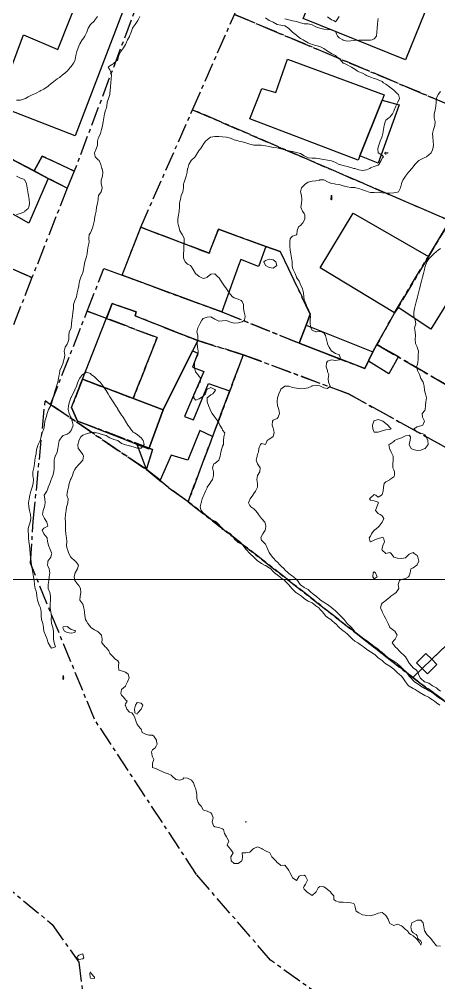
# Model space of a CAD drawing. Header units: centimetres. Extents: x 0 to 642158, y -847 to 649707.
# Drawn here: x 615789.6 to 615843.5, y 620035.6 to 620159.4 of the extents above; entities that cross this region are included whole.
import ezdxf

# ---------------------------------------------------------------- set-up
doc = ezdxf.new("R2010")
doc.units = ezdxf.units.CM
doc.header["$MEASUREMENT"] = 0
doc.linetypes.add('CENTERX2', pattern=[4, 2.5, -0.5, 0.5, -0.5])
doc.layers.add('MEV_grille', color=254, linetype='Continuous', lineweight=9)
doc.layers.add('WAL_topographie 0.5', color=253, linetype='Continuous', lineweight=20)
doc.layers.add('SPW_batiments', color=7, linetype='Continuous')
doc.layers.add('SPW_parcellaire cadastral', color=7, linetype='CENTERX2', lineweight=25, true_color=0xff0542)

# ---------------------------------------------------------------- blocks, each defined once
blk = doc.blocks.new('*U114')
at = {"layer": 'MEV_grille', "transparency": 33554687}
blk.add_lwpolyline([(-1338.46, 0), (1338.46, 0)], dxfattribs=at)
blk = doc.blocks.new('*U115')
at = {"layer": 'MEV_grille', "color": 0, "linetype": 'ByBlock', "lineweight": -2, "transparency": 16777216}
blk.add_blockref('*U114', (0, -2300), dxfattribs=at)

msp = doc.modelspace()

# ---------------------------------------------------------------- linework, layer by layer
at = {"layer": 'SPW_batiments'}
for points in [[(615795.63, 620171.7), (615805.55, 620167.33), (615796.79, 620144.43), (615786.72, 620148.33), (615790.15, 620157.41), (615794.54, 620155.53), (615797.62, 620163.33), (615793.22, 620165.44), (615795.37, 620171.6), (615795.44, 620171.77), (615795.63, 620171.7)], [(615842.97, 620163.31), (615839.27, 620154.2), (615826.12, 620159.51), (615827.37, 620162.59), (615828.61, 620165.66), (615829.82, 620168.65), (615842.97, 620163.31)], [(615836.52, 620149.7), (615836.25, 620149.02), (615833.4, 620141.88), (615833.17, 620141.3), (615819.25, 620146.61), (615820.8, 620150.51), (615822.6, 620150.01), (615824.07, 620154.28), (615836.52, 620149.7)], [(615793.3, 620138.96), (615790.82, 620133.21), (615782.84, 620137.71), (615780.36, 620133.71), (615768.62, 620140.14), (615768.77, 620140.42), (615768.91, 620140.69), (615773.62, 620149.36), (615793.3, 620138.96)], [(615838.45, 620148.41), (615835.74, 620140.93), (615833.4, 620141.88), (615836.25, 620149.02), (615838.45, 620148.41)], [(615850.89, 620133.73), (615847.02, 620126.63), (615847.71, 620126.25), (615848.12, 620126.02), (615846.84, 620123.68), (615845.64, 620124.62), (615842.52, 620119.57), (615838.32, 620122.36), (615837.86, 620121.68), (615828.29, 620127.45), (615832.52, 620134.5), (615842.21, 620128.91), (615846.65, 620136.27), (615850.89, 620133.73)], [(615805.22, 620132.68), (615814, 620129.33), (615815.2, 620132.42), (615821.31, 620130.2), (615820.39, 620127.7), (615820.37, 620127.65), (615818.11, 620128.54), (615817.8, 620127.77), (615815.64, 620121.79), (615812.31, 620123.01), (615802.82, 620126.51), (615805.22, 620132.68)], [(615804.62, 620121.81), (615804.52, 620121.28), (615812.54, 620118.11), (615811.87, 620116.78), (615808.08, 620109.21), (615797.71, 620113.15), (615801.56, 620122.88), (615804.62, 620121.81)], [(615826.47, 620120.1), (615835.06, 620116.68), (615835.59, 620117.6), (615838.37, 620116.05), (615837.11, 620113.85), (615834.51, 620115.45), (615834.02, 620114.51), (615825.57, 620117.78), (615826.47, 620120.1)], [(615812.54, 620116.51), (615811.89, 620114.71), (615813.32, 620114.13), (615810.83, 620108.36), (615812.01, 620107.91), (615813.91, 620112.59), (615816.62, 620111.65), (615814.43, 620105.79), (615812.81, 620106.56), (615811.29, 620102.73), (615809.11, 620103.38), (615807.73, 620100.16), (615805.94, 620101.53), (615804.76, 620104.76), (615806.24, 620104.18), (615808.08, 620109.21), (615811.87, 620116.78), (615812.54, 620116.51)], [(615808.08, 620109.21), (615806.24, 620104.18), (615804.76, 620104.76), (615797.09, 620107.76), (615796.31, 620109.49), (615797.71, 620113.15), (615808.08, 620109.21)]]:
    msp.add_lwpolyline(points, dxfattribs=at)
at = {"layer": 'SPW_parcellaire cadastral'}
for points in [[(615769.03, 620184.52), (615796.45, 620171.33), (615805.55, 620167.33), (615806.82, 620166.8), (615796.67, 620139.9), (615792.53, 620141.83), (615791.51, 620139.93), (615773.62, 620149.36), (615759.34, 620158.89)], [(615852.21, 620145.33), (615817.27, 620160.04), (615825.27, 620178.22), (615845.09, 620163.68), (615857.71, 620154.42), (615852.21, 620145.33)], [(615844.99, 620133.51), (615811.88, 620147.79), (615817.27, 620160.04), (615852.21, 620145.33), (615844.99, 620133.51)], [(615844.99, 620133.51), (615852.21, 620145.33), (615857.71, 620154.42), (615872.57, 620143.52), (615895.06, 620127.02), (615866.35, 620099.7), (615835.59, 620117.6), (615837.86, 620121.68), (615842.21, 620128.92), (615844.99, 620133.51)], [(615795.77, 620137.72), (615791.23, 620126.2), (615788.22, 620127.54), (615782.79, 620129.96), (615780.36, 620133.71), (615768.65, 620140.19), (615773.62, 620149.36), (615791.51, 620139.93), (615793.31, 620138.96), (615795.77, 620137.72)], [(615844.99, 620133.51), (615842.21, 620128.92), (615837.86, 620121.68), (615835.59, 620117.6), (615835.06, 620116.68), (615834.02, 620114.51), (615825.57, 620117.78), (615826.47, 620120.1), (615827.02, 620121.49), (615823.16, 620129.58), (615821.31, 620130.2), (615815.2, 620132.42), (615814, 620129.34), (615805.22, 620132.68), (615811.88, 620147.79), (615844.99, 620133.51)], [(615795.77, 620137.72), (615793.31, 620138.96), (615791.51, 620139.93), (615792.53, 620141.83), (615796.67, 620139.9), (615795.77, 620137.72)], [(615768.65, 620140.19), (615780.36, 620133.71), (615782.79, 620129.96), (615788.22, 620127.54), (615791.23, 620126.2), (615783.52, 620106.63), (615780.56, 620108.08), (615772.16, 620112.18), (615758.85, 620121.48), (615768.65, 620140.19)], [(615825.57, 620117.78), (615815.64, 620121.8), (615802.82, 620126.51), (615805.22, 620132.68), (615814, 620129.34), (615815.2, 620132.42), (615821.31, 620130.2), (615823.16, 620129.58), (615827.02, 620121.49), (615826.47, 620120.1), (615825.57, 620117.78)], [(615825.57, 620117.78), (615834.02, 620114.51), (615835.06, 620116.68), (615835.59, 620117.6), (615866.35, 620099.7), (615861.42, 620095.01), (615831.93, 620111.26), (615818.41, 620116.29), (615812.54, 620118.11), (615804.52, 620121.28), (615804.62, 620121.81), (615801.56, 620122.88), (615800.8, 620120.97), (615798.33, 620121.9), (615800.48, 620127.37), (615802.82, 620126.51), (615815.64, 620121.8), (615825.57, 620117.78)], [(615800.8, 620120.97), (615801.56, 620122.88), (615804.62, 620121.81), (615804.52, 620121.28), (615812.54, 620118.11), (615818.41, 620116.29), (615811.31, 620097.4), (615808.84, 620099.18), (615805.94, 620101.53), (615806.75, 620104.12), (615797.09, 620107.76), (615796.31, 620109.49), (615797.71, 620113.15), (615804.25, 620110.67), (615807.32, 620118.49), (615800.8, 620120.97)], [(615793.63, 620109.91), (615798.33, 620121.9), (615800.8, 620120.97), (615807.32, 620118.49), (615804.25, 620110.67), (615797.71, 620113.15), (615796.31, 620109.49), (615797.09, 620107.76), (615806.75, 620104.12), (615805.94, 620101.53), (615793.63, 620109.91)], [(615847.5, 620081.76), (615842.64, 620077.14), (615841.9, 620077.9), (615840.68, 620076.7), (615841.41, 620075.96), (615840.19, 620074.8), (615811.31, 620097.4), (615818.41, 620116.29), (615831.93, 620111.26), (615861.42, 620095.01), (615847.5, 620081.76)], [(615793.63, 620109.91), (615805.94, 620101.53), (615808.84, 620099.18), (615811.31, 620097.4), (615840.19, 620074.8), (615876.35, 620048.05), (615867.38, 620038.97), (615849.2, 620021.05), (615835.41, 620028.78), (615821.92, 620038.47), (615812.39, 620049.48), (615799.27, 620069.43), (615791.03, 620089.49), (615791.4, 620094.88), (615792.92, 620110.39), (615793.63, 620109.91)], [(615881.57, 620053.88), (615876.35, 620048.05), (615840.19, 620074.8), (615841.41, 620075.96), (615842.08, 620075.28), (615843.3, 620076.47), (615842.64, 620077.14), (615847.5, 620081.76), (615881.57, 620053.88)], [(615841.41, 620075.96), (615840.68, 620076.7), (615841.9, 620077.9), (615842.64, 620077.14), (615841.41, 620075.96)], [(615841.41, 620075.96), (615842.64, 620077.14), (615843.3, 620076.47), (615842.08, 620075.28), (615841.41, 620075.96)], [(615757.1, 620032.16), (615761.02, 620046.76), (615761.29, 620047.66), (615774.77, 620058.91), (615793.81, 620043.06), (615797.27, 620038.19), (615797.89, 620033.01), (615797.84, 620029.3), (615797.27, 620022.13), (615796.22, 620018.38), (615771.77, 620022.8), (615756.46, 620028.64), (615755.11, 620028.41), (615757.1, 620032.16)]]:
    msp.add_lwpolyline(points, dxfattribs=at)
at = {"layer": 'WAL_topographie 0.5'}
for points in [[(615799.65, 620159.75), (615799.29, 620159.25), (615799.25, 620159.21), (615798.77, 620158.75), (615798.75, 620158.73), (615798.46, 620158.25), (615798.29, 620157.75), (615798.25, 620157.66), (615798.04, 620157.25), (615797.75, 620156.84), (615797.69, 620156.75), (615797.37, 620156.25), (615797.25, 620155.97), (615797.16, 620155.75), (615796.98, 620155.25), (615796.87, 620154.75), (615796.8, 620154.25), (615796.75, 620154.07), (615796.59, 620153.75), (615796.25, 620153.34), (615796.17, 620153.25), (615795.77, 620152.75), (615795.75, 620152.73), (615795.25, 620152.31), (615795.17, 620152.25), (615794.75, 620151.94), (615794.48, 620151.75), (615794.25, 620151.58), (615793.81, 620151.25), (615793.75, 620151.21), (615793.25, 620150.79), (615793.19, 620150.75), (615792.75, 620150.45), (615792.37, 620150.25), (615792.25, 620150.18), (615791.75, 620149.93), (615791.39, 620149.75), (615791.25, 620149.68), (615790.75, 620149.43), (615790.4, 620149.25), (615790.25, 620149.17), (615789.75, 620149.01), (615789.25, 620149.02)], [(615805.11, 620159.75), (615804.83, 620159.25), (615804.75, 620159.12), (615804.48, 620158.75), (615804.25, 620158.4), (615804.15, 620158.25), (615803.97, 620157.75), (615803.78, 620157.25), (615803.75, 620157.19), (615803.53, 620156.75), (615803.29, 620156.25), (615803.25, 620156.17), (615802.98, 620155.75), (615802.75, 620155.4), (615802.64, 620155.25), (615802.41, 620154.75), (615802.27, 620154.25), (615802.25, 620154.2), (615801.77, 620153.75), (615801.75, 620153.73), (615801.25, 620153.44), (615801.04, 620153.25), (615801.25, 620152.92), (615801.34, 620152.75), (615801.44, 620152.25), (615801.43, 620151.75), (615801.39, 620151.25), (615801.33, 620150.75), (615801.27, 620150.25), (615801.25, 620149.88), (615801.24, 620149.75), (615801.06, 620149.25), (615800.91, 620148.75), (615800.85, 620148.25), (615800.75, 620147.92), (615800.7, 620147.75), (615800.54, 620147.25), (615800.45, 620146.75), (615800.4, 620146.25), (615800.31, 620145.75), (615800.25, 620145.53), (615800.17, 620145.25), (615800.06, 620144.75), (615799.83, 620144.25), (615799.75, 620144.07), (615799.64, 620143.75), (615799.65, 620143.25), (615799.5, 620142.75), (615799.25, 620142.25), (615799.35, 620141.75), (615799.75, 620141.35), (615799.88, 620141.25), (615800.07, 620140.75), (615800.22, 620140.25), (615800.25, 620140.19), (615800.33, 620139.75), (615800.29, 620139.25), (615800.25, 620139.12), (615800.13, 620138.75), (615800.11, 620138.25), (615800.25, 620137.78), (615800.26, 620137.75), (615800.25, 620137.69), (615800.12, 620137.25), (615799.8, 620136.75), (615799.75, 620136.42), (615799.73, 620136.25), (615799.67, 620135.75), (615799.54, 620135.25), (615799.47, 620134.75), (615799.36, 620134.25), (615799.28, 620133.75), (615799.25, 620133.61), (615799.18, 620133.25), (615799.06, 620132.75), (615798.9, 620132.25), (615798.75, 620131.95), (615798.6, 620131.75), (615798.53, 620131.25), (615798.59, 620130.75), (615798.45, 620130.25), (615798.38, 620129.75), (615798.33, 620129.25), (615798.25, 620128.93), (615798.2, 620128.75), (615798.04, 620128.25), (615797.94, 620127.75), (615797.84, 620127.25), (615797.75, 620126.83), (615797.73, 620126.75), (615797.52, 620126.25), (615797.33, 620125.75), (615797.26, 620125.25), (615797.25, 620125.17), (615797.19, 620124.75), (615797.06, 620124.25), (615796.94, 620123.75), (615796.75, 620123.28), (615796.73, 620123.25), (615796.56, 620122.75), (615796.55, 620122.25), (615796.5, 620121.75), (615796.42, 620121.25), (615796.36, 620120.75), (615796.33, 620120.25), (615796.27, 620119.75), (615796.25, 620119.7), (615796.01, 620119.25), (615795.96, 620118.75), (615795.98, 620118.25), (615795.81, 620117.75), (615795.75, 620117.64), (615795.48, 620117.25), (615795.39, 620116.75), (615795.44, 620116.25), (615795.36, 620115.75), (615795.25, 620115.32), (615795.23, 620115.25), (615795.03, 620114.75), (615794.83, 620114.25), (615794.75, 620113.84), (615794.73, 620113.75), (615794.66, 620113.25), (615794.55, 620112.75), (615794.39, 620112.25), (615794.25, 620111.82), (615794.23, 620111.75), (615794.09, 620111.25), (615793.95, 620110.75), (615793.83, 620110.25), (615793.75, 620109.98), (615793.65, 620109.75), (615793.34, 620109.25), (615793.25, 620108.98), (615793.19, 620108.75), (615793.04, 620108.25), (615792.9, 620107.75), (615792.82, 620107.25), (615792.75, 620106.8), (615792.74, 620106.75), (615792.55, 620106.25), (615792.4, 620105.75), (615792.27, 620105.25), (615792.25, 620105.2), (615792.03, 620104.75), (615791.84, 620104.25), (615791.78, 620103.75), (615791.75, 620103.55), (615791.69, 620103.25), (615791.59, 620102.75), (615791.54, 620102.25), (615791.47, 620101.75), (615791.36, 620101.25), (615791.33, 620100.75), (615791.41, 620100.25), (615791.38, 620099.75), (615791.25, 620099.25), (615791.25, 620099.25), (615791.09, 620098.75), (615790.96, 620098.25), (615790.86, 620097.75), (615790.8, 620097.25), (615790.81, 620096.75), (615790.9, 620096.25), (615791.05, 620095.75), (615791.08, 620095.25), (615791, 620094.75), (615790.81, 620094.25), (615790.75, 620093.94), (615790.72, 620093.75), (615790.75, 620093.5), (615790.77, 620093.25), (615790.77, 620092.75), (615790.81, 620092.25), (615790.92, 620091.75), (615790.96, 620091.25), (615791, 620090.75), (615791.06, 620090.25), (615791.12, 620089.75), (615791.18, 620089.25), (615791.25, 620088.79), (615791.26, 620088.75), (615791.35, 620088.25), (615791.43, 620087.75), (615791.5, 620087.25), (615791.54, 620086.75), (615791.65, 620086.25), (615791.75, 620085.9), (615791.81, 620085.75), (615791.86, 620085.25), (615791.94, 620084.75), (615792.13, 620084.25), (615792.25, 620083.93), (615792.34, 620083.75), (615792.43, 620083.25), (615792.41, 620082.75), (615792.46, 620082.25), (615792.64, 620081.75), (615792.72, 620081.25), (615792.75, 620080.75), (615792.75, 620080.75), (615792.99, 620080.25), (615793.18, 620079.75), (615793.25, 620079.4), (615793.33, 620079.25), (615793.62, 620078.75), (615793.75, 620078.58), (615794.25, 620078.75), (615794.08, 620079.25), (615794.01, 620079.75), (615793.99, 620080.25), (615793.99, 620080.75), (615793.92, 620081.25), (615793.75, 620081.75), (615793.75, 620081.75), (615793.71, 620082.25), (615793.72, 620082.75), (615793.65, 620083.25), (615793.59, 620083.75), (615793.59, 620084.25), (615793.6, 620084.75), (615793.6, 620085.25), (615793.52, 620085.75), (615793.33, 620086.25), (615793.3, 620086.75), (615793.39, 620087.25), (615793.45, 620087.75), (615793.52, 620088.25), (615793.45, 620088.75), (615793.25, 620089.17), (615793.22, 620089.25), (615793.25, 620089.58), (615793.28, 620089.75), (615793.64, 620090.25), (615793.75, 620090.65), (615793.78, 620090.75), (615793.75, 620090.81), (615793.58, 620091.25), (615793.34, 620091.75), (615793.25, 620092.17), (615793.23, 620092.25), (615793.18, 620092.75), (615792.75, 620093.25), (615792.75, 620093.25), (615792.55, 620093.75), (615792.75, 620093.98), (615793.25, 620094.25), (615793.15, 620094.75), (615792.86, 620095.25), (615792.75, 620095.43), (615792.59, 620095.75), (615792.68, 620096.25), (615792.75, 620096.53), (615792.82, 620096.75), (615792.93, 620097.25), (615792.88, 620097.75), (615792.81, 620098.25), (615793.14, 620098.75), (615793.25, 620099.04), (615793.32, 620099.25), (615793.53, 620099.75), (615793.7, 620100.25), (615793.75, 620100.35), (615793.92, 620100.75), (615794.03, 620101.25), (615794.09, 620101.75), (615794.09, 620102.25), (615794.08, 620102.75), (615794.23, 620103.25), (615794.25, 620103.29), (615794.48, 620103.75), (615794.57, 620104.25), (615794.63, 620104.75), (615794.72, 620105.25), (615794.75, 620105.32), (615795.09, 620105.75), (615795.25, 620105.91), (615795.75, 620106.07), (615796, 620106.25), (615796.25, 620106.54), (615796.34, 620106.75), (615796.52, 620107.25), (615796.41, 620107.75), (615796.25, 620108.22), (615796.24, 620108.25), (615796.01, 620108.75), (615795.89, 620109.25), (615795.92, 620109.75), (615796.07, 620110.25), (615796.23, 620110.75), (615796.25, 620110.79), (615796.47, 620111.25), (615796.73, 620111.75), (615796.75, 620111.79), (615796.95, 620112.25), (615797.11, 620112.75), (615797.25, 620113.08), (615797.33, 620113.25), (615797.74, 620113.75), (615797.75, 620113.77), (615798.25, 620114.03), (615798.75, 620113.86), (615798.84, 620113.75), (615799.25, 620113.43), (615799.48, 620113.25), (615799.75, 620112.99), (615800.01, 620112.75), (615800.25, 620112.44), (615800.39, 620112.25), (615800.71, 620111.75), (615800.75, 620111.68), (615801.02, 620111.25), (615801.25, 620110.89), (615801.34, 620110.75), (615801.66, 620110.25), (615801.75, 620110.11), (615801.98, 620109.75), (615802.25, 620109.32), (615802.29, 620109.25), (615802.61, 620108.75), (615802.75, 620108.53), (615802.94, 620108.25), (615803.25, 620107.75), (615803.25, 620107.75), (615803.56, 620107.25), (615803.75, 620106.97), (615803.89, 620106.75), (615804.25, 620106.36), (615804.4, 620106.25), (615804.75, 620106.04), (615805.12, 620105.75), (615805.25, 620105.62), (615805.53, 620105.25), (615805.65, 620104.75), (615805.25, 620104.3), (615804.75, 620104.29), (615804.25, 620104.44), (615803.75, 620104.6), (615803.25, 620104.71), (615803.12, 620104.75), (615802.75, 620104.89), (615802.25, 620105.25), (615802.25, 620105.25), (615801.75, 620105.41), (615801.25, 620105.6), (615801.02, 620105.75), (615800.75, 620105.91), (615800.25, 620106.06), (615799.75, 620106.2), (615799.54, 620106.25), (615799.25, 620106.32), (615798.75, 620106.27), (615798.64, 620106.25), (615798.25, 620106.13), (615797.75, 620105.97), (615797.51, 620105.75), (615797.26, 620105.25), (615797.25, 620105.17), (615797.12, 620104.75), (615797.17, 620104.25), (615797.25, 620104.15), (615797.55, 620103.75), (615797.75, 620103.48), (615797.84, 620103.25), (615797.76, 620102.75), (615797.75, 620102.73), (615797.32, 620102.25), (615797.25, 620102.17), (615796.88, 620101.75), (615796.75, 620101.53), (615796.59, 620101.25), (615796.43, 620100.75), (615796.25, 620100.37), (615796.2, 620100.25), (615796.01, 620099.75), (615795.94, 620099.25), (615795.8, 620098.75), (615795.75, 620098.46), (615795.71, 620098.25), (615795.75, 620098.13), (615795.88, 620097.75), (615795.85, 620097.25), (615795.75, 620096.95), (615795.68, 620096.75), (615795.61, 620096.25), (615795.53, 620095.75), (615795.48, 620095.25), (615795.55, 620094.75), (615795.56, 620094.25), (615795.53, 620093.75), (615795.59, 620093.25), (615795.67, 620092.75), (615795.7, 620092.25), (615795.66, 620091.75), (615795.75, 620091.35), (615795.78, 620091.25), (615795.96, 620090.75), (615796.22, 620090.25), (615796.25, 620090.22), (615796.75, 620089.8), (615796.83, 620089.75), (615797.22, 620089.25), (615797.08, 620088.75), (615796.79, 620088.25), (615796.75, 620088.14), (615796.65, 620087.75), (615796.75, 620087.25), (615796.75, 620087.25), (615797.12, 620086.75), (615797.25, 620086.61), (615797.47, 620086.25), (615797.52, 620085.75), (615797.41, 620085.25), (615797.38, 620084.75), (615797.75, 620084.25), (615797.75, 620084.25), (615797.91, 620083.75), (615797.97, 620083.25), (615798.03, 620082.75), (615798.13, 620082.25), (615798.25, 620082.04), (615798.42, 620081.75), (615798.75, 620081.3), (615798.8, 620081.25), (615799.25, 620080.94), (615799.61, 620080.75), (615799.75, 620080.66), (615800.18, 620080.25), (615800.25, 620079.75), (615800.25, 620079.75), (615800.25, 620079.75), (615800.23, 620079.25), (615800.25, 620079.22), (615800.66, 620078.75), (615800.75, 620078.64), (615801.11, 620078.25), (615801.25, 620077.88), (615801.38, 620077.75), (615801.75, 620077.38), (615801.86, 620077.25), (615802.25, 620076.96), (615802.41, 620076.75), (615802.34, 620076.25), (615802.41, 620075.75), (615802.75, 620075.67), (615803.25, 620075.48), (615803.58, 620075.25), (615803.71, 620074.75), (615803.5, 620074.25), (615803.27, 620073.75), (615803.25, 620073.67), (615802.75, 620073.25), (615802.75, 620073.25), (615802.67, 620072.75), (615802.75, 620072.54), (615803.04, 620072.25), (615803.25, 620071.95), (615803.45, 620071.75), (615803.25, 620071.42), (615803.2, 620071.25), (615803.25, 620071.19), (615803.43, 620070.75), (615803.75, 620070.35), (615804.05, 620070.25), (615804.25, 620070.05), (615804.42, 620069.75), (615804.59, 620069.25), (615804.75, 620068.75), (615804.75, 620068.75), (615805.18, 620068.25), (615805.25, 620068.15), (615805.42, 620067.75), (615805.75, 620067.55), (615806.25, 620067.39), (615806.75, 620067.37), (615806.9, 620067.25), (615807.23, 620066.75), (615807.25, 620066.62), (615807.31, 620066.25), (615807.25, 620066.06), (615807.06, 620065.75), (615806.75, 620065.5), (615806.59, 620065.25), (615806.7, 620064.75), (615806.75, 620064.61), (615806.9, 620064.25), (615806.75, 620063.81), (615806.74, 620063.75), (615806.75, 620063.25), (615806.75, 620063.25), (615807.25, 620063.05), (615807.75, 620062.82), (615807.88, 620062.75), (615808.25, 620062.6), (615808.75, 620062.43), (615809.12, 620062.25), (615809.25, 620062.14), (615809.69, 620061.75), (615809.75, 620061.71), (615810.25, 620061.6), (615810.61, 620061.75), (615810.75, 620061.92), (615811.25, 620061.88), (615811.5, 620061.75), (615811.75, 620061.6), (615812.01, 620061.25), (615812.19, 620060.75), (615812.25, 620060.57), (615812.36, 620060.25), (615812.41, 620059.75), (615812.45, 620059.25), (615812.59, 620058.75), (615812.75, 620058.52), (615812.98, 620058.25), (615813.25, 620057.78), (615813.33, 620057.75), (615813.75, 620057.62), (615814.25, 620057.42), (615814.37, 620057.25), (615814.51, 620056.75), (615814.42, 620056.25), (615814.57, 620055.75), (615814.75, 620055.59), (615815.25, 620055.54), (615815.75, 620055.33), (615815.87, 620055.25), (615816, 620054.75), (615816.25, 620054.31), (615816.3, 620054.25), (615816.55, 620053.75), (615816.35, 620053.25), (615816.75, 620052.75), (615816.75, 620052.75), (615817.12, 620052.25), (615816.81, 620051.75), (615816.83, 620051.25), (615817.25, 620050.91), (615817.75, 620050.88), (615818.23, 620051.25), (615818.25, 620051.42), (615818.31, 620051.75), (615818.25, 620052.25), (615818.25, 620052.25), (615818.25, 620052.25), (615818.75, 620052.25), (615819.25, 620052.36), (615819.62, 620052.75), (615819.75, 620052.84), (615820.25, 620053.05), (615820.75, 620052.81), (615820.86, 620052.75), (615821.25, 620052.52), (615821.75, 620052.31), (615821.83, 620052.25), (615822.08, 620051.75), (615822.25, 620051.58), (615822.58, 620051.25), (615822.75, 620051.04), (615823.09, 620050.75), (615823.25, 620050.64), (615823.75, 620050.69), (615824.1, 620050.25), (615824.25, 620049.98), (615824.38, 620049.75), (615824.64, 620049.25), (615824.75, 620049.07), (615825.2, 620048.75), (615825.25, 620048.72), (615825.31, 620048.75), (615825.6, 620049.25), (615825.75, 620049.34), (615826.25, 620049.38), (615826.42, 620049.25), (615826.66, 620048.75), (615826.39, 620048.25), (615826.25, 620047.96), (615826.16, 620047.75), (615826.25, 620047.6), (615826.57, 620047.25), (615826.75, 620047.12), (615827.25, 620046.79), (615827.75, 620047.21), (615827.78, 620047.25), (615828.05, 620047.75), (615828.25, 620047.94), (615828.75, 620047.9), (615828.99, 620047.75), (615829.25, 620047.54), (615829.62, 620047.25), (615829.75, 620047.05), (615830.05, 620046.75), (615830.06, 620046.25), (615830.25, 620046.09), (615830.75, 620045.92), (615831.25, 620045.93), (615831.75, 620045.88), (615832.25, 620045.83), (615832.62, 620045.75), (615832.75, 620045.5), (615832.8, 620045.25), (615832.92, 620044.75), (615833.25, 620044.56), (615833.75, 620044.31), (615834.08, 620044.25), (615834.25, 620044.22), (615834.75, 620044.16), (615835.04, 620044.25), (615835.25, 620044.31), (615835.75, 620044.52), (615836.25, 620044.58), (615836.69, 620044.25), (615836.75, 620044.19), (615837.04, 620043.75), (615837.22, 620043.25), (615837.25, 620043.19), (615837.75, 620042.93), (615838.25, 620043.1), (615838.75, 620042.88), (615838.93, 620042.75), (615839.25, 620042.43), (615839.52, 620042.25), (615839.75, 620041.89), (615839.95, 620041.75), (615840.25, 620041.6), (615840.64, 620041.25), (615840.75, 620041.11), (615841.06, 620040.75), (615841.25, 620040.38), (615841.31, 620040.75), (615841.25, 620040.9), (615840.86, 620041.25), (615840.75, 620041.58), (615840.62, 620041.75), (615840.25, 620041.96), (615840.03, 620042.25), (615839.93, 620042.75), (615840.1, 620043.25), (615840.25, 620043.34), (615840.75, 620043.63), (615841.25, 620043.59), (615841.53, 620043.25), (615841.62, 620042.75), (615841.72, 620042.25), (615841.75, 620042.21), (615842, 620041.75), (615842.25, 620041.53), (615842.53, 620041.25), (615842.75, 620040.95), (615842.91, 620040.75), (615843.25, 620040.32), (615843.75, 620040.28)], [(615821.25, 620159.61), (615821.75, 620159.27), (615821.77, 620159.25), (615822.25, 620159.05), (615822.75, 620158.76), (615822.78, 620158.75), (615823.25, 620158.65), (615823.75, 620158.55), (615824.22, 620158.25), (615824.25, 620158.23), (615824.75, 620157.75), (615824.75, 620157.75), (615825.25, 620157.35), (615825.36, 620157.25), (615825.75, 620156.96), (615826.11, 620156.75), (615826.25, 620156.68), (615826.75, 620156.4), (615827.06, 620156.25), (615827.25, 620156.16), (615827.75, 620156.06), (615828.25, 620155.93), (615828.59, 620155.75), (615828.75, 620155.67), (615829.25, 620155.3), (615829.34, 620155.25), (615829.75, 620155), (615830.25, 620154.75), (615830.25, 620154.75), (615830.75, 620154.34), (615830.85, 620154.25), (615831.25, 620153.79), (615831.32, 620153.75), (615831.75, 620153.57), (615832.25, 620153.3), (615832.31, 620153.25), (615832.75, 620153), (615833.08, 620152.75), (615833.25, 620152.66), (615833.75, 620152.47), (615834.11, 620152.25), (615834.25, 620152.19), (615834.75, 620151.98), (615835.25, 620151.81), (615835.39, 620151.75), (615835.75, 620151.64), (615836.25, 620151.4), (615836.45, 620151.25), (615836.75, 620151.06), (615837.19, 620150.75), (615837.25, 620150.7), (615837.75, 620150.28), (615837.79, 620150.25), (615838.25, 620149.84), (615838.36, 620149.75), (615838.5, 620149.25), (615838.27, 620148.75), (615838.25, 620148.69), (615838.02, 620148.25), (615837.8, 620147.75), (615837.75, 620147.6), (615837.61, 620147.25), (615837.25, 620146.82), (615837.12, 620146.75), (615836.75, 620146.46), (615836.65, 620146.25), (615836.53, 620145.75), (615836.45, 620145.25), (615836.35, 620144.75), (615836.25, 620144.38), (615836.21, 620144.25), (615836, 620143.75), (615835.82, 620143.25), (615835.75, 620142.97), (615835.69, 620142.75), (615835.75, 620142.25), (615835.75, 620142.25), (615836.25, 620141.96), (615836.44, 620141.75), (615836.25, 620141.58), (615836.14, 620141.25), (615835.84, 620140.75), (615835.75, 620140.64), (615835.25, 620140.47), (615834.75, 620140.3), (615834.68, 620140.25), (615834.25, 620140.06), (615833.75, 620139.96), (615833.25, 620140.06), (615832.75, 620140.21), (615832.62, 620140.25), (615832.25, 620140.37), (615831.75, 620140.5), (615831.25, 620140.6), (615830.77, 620140.75), (615830.75, 620140.76), (615830.25, 620141.02), (615829.75, 620141.21), (615829.53, 620141.25), (615829.25, 620141.29), (615828.75, 620141.37), (615828.25, 620141.48), (615827.75, 620141.54), (615827.25, 620141.54), (615826.75, 620141.62), (615826.47, 620141.75), (615826.25, 620141.88), (615825.75, 620142.14), (615825.4, 620142.25), (615825.25, 620142.3), (615824.75, 620142.4), (615824.25, 620142.5), (615823.75, 620142.63), (615823.3, 620142.75), (615823.25, 620142.76), (615822.75, 620142.87), (615822.25, 620142.95), (615821.75, 620143.04), (615821.25, 620143.14), (615820.75, 620143.23), (615820.25, 620143.24), (615819.75, 620143.25), (615819.75, 620143.25), (615819.25, 620143.35), (615818.75, 620143.53), (615818.25, 620143.67), (615817.83, 620143.75), (615817.75, 620143.77), (615817.25, 620143.91), (615816.75, 620144.13), (615816.25, 620144.25), (615816.25, 620144.25), (615815.75, 620144.29), (615815.25, 620144.34), (615814.75, 620144.34), (615814.25, 620144.27), (615814.2, 620144.25), (615813.75, 620143.93), (615813.56, 620143.75), (615813.25, 620143.33), (615813.2, 620143.25), (615812.91, 620142.75), (615812.75, 620142.6), (615812.51, 620142.25), (615812.25, 620141.82), (615812.2, 620141.75), (615811.75, 620141.31), (615811.7, 620141.25), (615811.39, 620140.75), (615811.26, 620140.25), (615811.25, 620140.21), (615811.18, 620139.75), (615811.06, 620139.25), (615810.89, 620138.75), (615810.75, 620138.33), (615810.72, 620138.25), (615810.72, 620137.75), (615810.62, 620137.25), (615810.42, 620136.75), (615810.31, 620136.25), (615810.25, 620135.98), (615810.22, 620135.75), (615810.18, 620135.25), (615810.17, 620134.75), (615810.07, 620134.25), (615809.97, 620133.75), (615809.99, 620133.25), (615810.1, 620132.75), (615810.24, 620132.25), (615810.25, 620132.24), (615810.56, 620131.75), (615810.75, 620131.35), (615810.78, 620131.25), (615810.8, 620130.75), (615810.77, 620130.25), (615810.75, 620129.92), (615810.74, 620129.75), (615810.72, 620129.25), (615810.73, 620128.75), (615810.75, 620128.61), (615810.91, 620128.25), (615811.25, 620127.93), (615811.62, 620127.75), (615811.75, 620127.61), (615811.95, 620127.25), (615812.25, 620126.75), (615812.25, 620126.75), (615812.75, 620126.35), (615812.92, 620126.25), (615813.25, 620126.09), (615813.75, 620126.23), (615813.77, 620126.25), (615814.25, 620126.66), (615814.75, 620126.7), (615815.19, 620126.25), (615815.25, 620126.2), (615815.56, 620125.75), (615815.75, 620125.5), (615815.91, 620125.25), (615816.25, 620124.76), (615816.26, 620124.75), (615816.6, 620124.25), (615816.75, 620124.03), (615817.03, 620123.75), (615817.25, 620123.61), (615817.75, 620123.42), (615818.15, 620123.25), (615818.25, 620123.12), (615818.45, 620122.75), (615818.42, 620122.25), (615818.52, 620121.75), (615818.64, 620121.25), (615818.58, 620120.75), (615818.25, 620120.54), (615817.75, 620120.4), (615817.25, 620120.33), (615816.75, 620120.48), (615816.25, 620120.69), (615815.75, 620120.65), (615815.25, 620120.62), (615815.01, 620120.75), (615814.75, 620120.88), (615814.25, 620121.17), (615813.75, 620121.12), (615813.25, 620120.94), (615813.06, 620120.75), (615812.83, 620120.25), (615812.75, 620120.11), (615812.56, 620119.75), (615812.45, 620119.25), (615812.54, 620118.75), (615812.55, 620118.25), (615812.48, 620117.75), (615812.52, 620117.25), (615812.61, 620116.75), (615812.54, 620116.25), (615812.26, 620115.75), (615812.25, 620115.73), (615812.13, 620115.25), (615812.11, 620114.75), (615812.2, 620114.25), (615812.25, 620114.11), (615812.56, 620113.75), (615812.75, 620113.51), (615812.94, 620113.25), (615812.85, 620112.75), (615812.75, 620112.62), (615812.59, 620112.25), (615812.31, 620111.75), (615812.25, 620111.64), (615812.04, 620111.25), (615812.05, 620110.75), (615812.25, 620110.44), (615812.75, 620110.64), (615812.95, 620110.75), (615813.25, 620110.96), (615813.55, 620111.25), (615813.68, 620111.75), (615813.75, 620111.86), (615814.25, 620112.08), (615814.75, 620111.81), (615814.83, 620111.75), (615814.75, 620111.59), (615814.49, 620111.25), (615814.25, 620111.13), (615813.77, 620110.75), (615813.77, 620110.25), (615813.92, 620109.75), (615814.13, 620109.25), (615814.25, 620109.04), (615814.4, 620108.75), (615814.75, 620108.25), (615814.75, 620108.25), (615815.13, 620107.75), (615815.25, 620107.52), (615815.4, 620107.25), (615815.69, 620106.75), (615815.75, 620106.6), (615816.01, 620106.25), (615815.9, 620105.75), (615815.87, 620105.25), (615815.84, 620104.75), (615815.75, 620104.52), (615815.65, 620104.25), (615815.51, 620103.75), (615815.45, 620103.25), (615815.26, 620102.75), (615815.25, 620102.73), (615814.75, 620102.33), (615814.61, 620102.25), (615814.44, 620101.75), (615814.56, 620101.25), (615814.58, 620100.75), (615814.43, 620100.25), (615814.25, 620099.96), (615814.12, 620099.75), (615813.78, 620099.25), (615813.75, 620099.2), (615813.55, 620098.75), (615813.35, 620098.25), (615813.25, 620098.06), (615813.13, 620097.75), (615812.97, 620097.25), (615812.87, 620096.75), (615812.99, 620096.25), (615813.25, 620095.99), (615813.51, 620095.75), (615813.75, 620095.56), (615814.14, 620095.25), (615814.25, 620095.16), (615814.75, 620094.91), (615814.95, 620094.75), (615815.25, 620094.47), (615815.42, 620094.25), (615815.75, 620093.84), (615815.89, 620093.75), (615816.25, 620093.59), (615816.75, 620093.28), (615816.78, 620093.25), (615817.17, 620092.75), (615817.25, 620092.63), (615817.66, 620092.25), (615817.75, 620092.17), (615818.25, 620091.88), (615818.38, 620091.75), (615818.75, 620091.31), (615818.79, 620091.25), (615819.25, 620090.76), (615819.26, 620090.75), (615819.75, 620090.26), (615819.76, 620090.25), (615820.25, 620089.8), (615820.33, 620089.75), (615820.75, 620089.45), (615821.15, 620089.25), (615821.25, 620089.19), (615821.75, 620088.9), (615821.93, 620088.75), (615822.25, 620088.41), (615822.42, 620088.25), (615822.75, 620087.99), (615823.09, 620087.75), (615823.25, 620087.62), (615823.73, 620087.25), (615823.75, 620087.22), (615824.21, 620086.75), (615824.25, 620086.7), (615824.64, 620086.25), (615824.75, 620086.15), (615825.18, 620085.75), (615825.25, 620085.69), (615825.75, 620085.33), (615825.89, 620085.25), (615826.25, 620084.95), (615826.54, 620084.75), (615826.75, 620084.61), (615827.25, 620084.39), (615827.46, 620084.25), (615827.75, 620084.01), (615828.11, 620083.75), (615828.25, 620083.6), (615828.61, 620083.25), (615828.75, 620083.05), (615828.99, 620082.75), (615829.25, 620082.52), (615829.68, 620082.25), (615829.75, 620082.19), (615830.24, 620081.75), (615830.25, 620081.74), (615830.72, 620081.25), (615830.75, 620081.22), (615831.25, 620080.82), (615831.35, 620080.75), (615831.75, 620080.43), (615831.93, 620080.25), (615832.25, 620079.93), (615832.45, 620079.75), (615832.75, 620079.49), (615833.15, 620079.25), (615833.25, 620079.16), (615833.75, 620078.83), (615833.86, 620078.75), (615834.25, 620078.43), (615834.56, 620078.25), (615834.75, 620078.11), (615835.25, 620077.79), (615835.3, 620077.75), (615835.75, 620077.34), (615835.89, 620077.25), (615836.25, 620076.98), (615836.53, 620076.75), (615836.75, 620076.54), (615837.25, 620076.25), (615837.25, 620076.25), (615837.75, 620075.87), (615837.88, 620075.75), (615838.25, 620075.39), (615838.43, 620075.25), (615838.75, 620074.96), (615838.93, 620074.75), (615839.25, 620074.26), (615839.26, 620074.25), (615839.66, 620073.75), (615839.75, 620073.68), (615840.25, 620073.38), (615840.52, 620073.25), (615840.75, 620073.09), (615841.25, 620072.78), (615841.32, 620072.75), (615841.75, 620072.48), (615842.25, 620072.26), (615842.27, 620072.25), (615842.75, 620071.92), (615843.01, 620071.75), (615843.25, 620071.56), (615843.66, 620071.25)], [(615835.75, 620159.5), (615835.72, 620159.25), (615835.67, 620158.75), (615835.63, 620158.25), (615835.58, 620157.75), (615835.54, 620157.25), (615835.25, 620156.88), (615834.98, 620156.75), (615834.75, 620156.71), (615834.25, 620156.71), (615833.75, 620156.71), (615833.25, 620156.71), (615832.75, 620156.7), (615832.25, 620156.63), (615831.75, 620156.59), (615831.25, 620156.72), (615831.2, 620156.75), (615830.75, 620157.03), (615830.52, 620157.25), (615830.29, 620157.75), (615830.25, 620157.85), (615829.75, 620158.09), (615829.25, 620158.06), (615828.75, 620158.15), (615828.25, 620158.25), (615828.25, 620158.25), (615827.75, 620158.43), (615827.25, 620158.7), (615827.08, 620158.75), (615826.75, 620158.83), (615826.25, 620158.82), (615825.75, 620158.95), (615825.25, 620159.13), (615824.75, 620159.22), (615824.61, 620159.25), (615824.25, 620159.32), (615823.75, 620159.46)], [(615829.25, 620159.71), (615829.75, 620159.32), (615830.04, 620159.25), (615830.25, 620159.1), (615830.39, 620159.25), (615830.73, 620159.75)], [(615843.75, 620150.13), (615843.45, 620149.75), (615843.25, 620149.29), (615843.24, 620149.25), (615843.21, 620148.75), (615843.18, 620148.25), (615843.07, 620147.75), (615842.96, 620147.25), (615842.95, 620146.75), (615843.07, 620146.25), (615843.04, 620145.75), (615842.85, 620145.25), (615842.75, 620144.75), (615842.76, 620144.25), (615842.83, 620143.75), (615842.87, 620143.25), (615842.8, 620142.75), (615842.75, 620142.63), (615842.55, 620142.25), (615842.25, 620141.98), (615841.97, 620141.75), (615841.75, 620141.63), (615841.25, 620141.39), (615841, 620141.25), (615840.75, 620141.04), (615840.47, 620140.75), (615840.25, 620140.43), (615840.07, 620140.25), (615839.75, 620139.83), (615839.67, 620139.75), (615839.27, 620139.25), (615839.25, 620139.23), (615838.93, 620138.75), (615838.75, 620138.29), (615838.73, 620138.25), (615838.63, 620137.75), (615838.37, 620137.25), (615838.25, 620137.19), (615837.75, 620137.09), (615837.25, 620137.04), (615836.75, 620137.04), (615836.25, 620137.11), (615835.75, 620137.19), (615835.25, 620137.16), (615834.75, 620137.16), (615834.46, 620137.25), (615834.25, 620137.31), (615833.75, 620137.49), (615833.25, 620137.67), (615832.88, 620137.75), (615832.75, 620137.77), (615832.25, 620137.8), (615831.75, 620137.88), (615831.25, 620138.02), (615830.75, 620138.16), (615830.25, 620138.23), (615830.15, 620138.25), (615829.75, 620138.3), (615829.25, 620138.52), (615828.84, 620138.75), (615828.75, 620138.79), (615828.25, 620138.76), (615828.2, 620138.75), (615827.75, 620138.65), (615827.25, 620138.61), (615826.75, 620138.48), (615826.42, 620138.25), (615826.25, 620138.1), (615825.9, 620137.75), (615825.76, 620137.25), (615825.87, 620136.75), (615825.95, 620136.25), (615825.9, 620135.75), (615825.8, 620135.25), (615826.01, 620134.75), (615826.25, 620134.46), (615826.32, 620134.25), (615826.32, 620133.75), (615826.25, 620133.54), (615826.07, 620133.25), (615825.75, 620132.89), (615825.5, 620132.75), (615825.32, 620132.25), (615825.27, 620131.75), (615825.25, 620131.72), (615824.75, 620131.54), (615824.43, 620131.25), (615824.4, 620130.75), (615824.4, 620130.25), (615824.42, 620129.75), (615824.51, 620129.25), (615824.6, 620128.75), (615824.67, 620128.25), (615824.69, 620127.75), (615824.75, 620127.45), (615824.8, 620127.25), (615825.06, 620126.75), (615825.24, 620126.25), (615825.25, 620126.23), (615825.57, 620125.75), (615825.75, 620125.33), (615825.81, 620125.25), (615826.03, 620124.75), (615826.14, 620124.25), (615826.2, 620123.75), (615826.25, 620123.36), (615826.27, 620123.25), (615826.47, 620122.75), (615826.66, 620122.25), (615826.75, 620122.03), (615826.9, 620121.75), (615827.04, 620121.25), (615827.02, 620120.75), (615827, 620120.25), (615827.1, 620119.75), (615827.25, 620119.44), (615827.73, 620119.25), (615827.75, 620119.24), (615827.8, 620119.25), (615828.25, 620119.3), (615828.43, 620119.25), (615828.75, 620119.1), (615828.98, 620118.75), (615829.1, 620118.25), (615829.23, 620117.75), (615829.25, 620117.67), (615829.44, 620117.25), (615829.75, 620116.77), (615829.79, 620116.75), (615830.25, 620116.47), (615830.75, 620116.29), (615830.79, 620116.25), (615830.92, 620115.75), (615830.75, 620115.64), (615830.25, 620115.56), (615829.75, 620115.65), (615829.25, 620115.46), (615829.11, 620115.25), (615829.08, 620114.75), (615829.22, 620114.25), (615829.25, 620114.11), (615829.39, 620113.75), (615829.31, 620113.25), (615829.36, 620112.75), (615829.56, 620112.25), (615829.25, 620111.96), (615828.75, 620112.02), (615828.33, 620112.25), (615828.25, 620112.29), (615827.75, 620112.4), (615827.25, 620112.28), (615827.2, 620112.25), (615826.75, 620112.05), (615826.25, 620111.97), (615825.75, 620111.93), (615825.25, 620111.98), (615824.75, 620112.1), (615824.25, 620112.25), (615824.25, 620112.25), (615823.75, 620112.26), (615823.73, 620112.25), (615823.25, 620111.87), (615823.18, 620111.75), (615822.97, 620111.25), (615822.8, 620110.75), (615822.75, 620110.33), (615822.74, 620110.25), (615822.75, 620110.18), (615822.81, 620109.75), (615822.97, 620109.25), (615823.07, 620108.75), (615822.89, 620108.25), (615822.75, 620108.1), (615822.25, 620107.86), (615822.17, 620107.75), (615822.13, 620107.25), (615822.25, 620106.84), (615822.31, 620106.75), (615822.39, 620106.25), (615822.25, 620105.8), (615822.21, 620105.75), (615821.75, 620105.45), (615821.47, 620105.25), (615821.25, 620104.75), (615821.25, 620104.75), (615821.25, 620104.75), (615820.75, 620104.87), (615820.63, 620104.75), (615820.42, 620104.25), (615820.36, 620103.75), (615820.25, 620103.5), (615820.19, 620103.25), (615820.04, 620102.75), (615820.25, 620102.25), (615820.25, 620102.25), (615820.56, 620101.75), (615820.52, 620101.25), (615820.25, 620100.78), (615820.24, 620100.75), (615820.15, 620100.25), (615820.24, 620099.75), (615820.22, 620099.25), (615819.97, 620098.75), (615819.75, 620098.44), (615819.64, 620098.25), (615819.28, 620097.75), (615819.25, 620097.68), (615819.06, 620097.25), (615819.25, 620096.9), (615819.37, 620096.75), (615819.75, 620096.5), (615819.99, 620096.25), (615820.25, 620095.96), (615820.38, 620095.75), (615820.75, 620095.26), (615820.76, 620095.25), (615821.19, 620094.75), (615821.25, 620094.5), (615821.31, 620094.25), (615821.25, 620093.9), (615821.22, 620093.75), (615820.9, 620093.25), (615820.75, 620092.98), (615820.65, 620092.75), (615820.75, 620092.44), (615820.96, 620092.25), (615821.25, 620091.93), (615821.34, 620091.75), (615821.56, 620091.25), (615821.75, 620090.89), (615821.8, 620090.75), (615822.15, 620090.25), (615822.25, 620090.18), (615822.65, 620089.75), (615822.75, 620089.67), (615823.16, 620089.25), (615823.25, 620089.16), (615823.65, 620088.75), (615823.75, 620088.66), (615824.17, 620088.25), (615824.25, 620088.19), (615824.75, 620087.84), (615824.86, 620087.75), (615825.25, 620087.42), (615825.39, 620087.25), (615825.71, 620086.75), (615825.75, 620086.71), (615826.25, 620086.38), (615826.48, 620086.25), (615826.75, 620086.11), (615827.14, 620085.75), (615827.25, 620085.66), (615827.75, 620085.26), (615827.76, 620085.25), (615828.25, 620084.82), (615828.34, 620084.75), (615828.75, 620084.49), (615829.14, 620084.25), (615829.25, 620084.18), (615829.75, 620083.78), (615829.78, 620083.75), (615830.25, 620083.37), (615830.37, 620083.25), (615830.75, 620082.92), (615830.92, 620082.75), (615831.25, 620082.38), (615831.36, 620082.25), (615831.75, 620081.76), (615831.76, 620081.75), (615832.25, 620081.31), (615832.3, 620081.25), (615832.69, 620080.75), (615832.75, 620080.68), (615833.17, 620080.25), (615833.25, 620080.19), (615833.75, 620079.91), (615833.99, 620079.75), (615834.25, 620079.58), (615834.64, 620079.25), (615834.75, 620079.16), (615835.25, 620078.79), (615835.3, 620078.75), (615835.75, 620078.44), (615835.96, 620078.25), (615836.25, 620078.01), (615836.56, 620077.75), (615836.75, 620077.6), (615837.17, 620077.25), (615837.25, 620077.19), (615837.75, 620076.91), (615838.01, 620076.75), (615838.25, 620076.58), (615838.59, 620076.25), (615838.75, 620076.09), (615839.08, 620075.75), (615839.25, 620075.6), (615839.56, 620075.25), (615839.75, 620074.99), (615839.94, 620074.75), (615840.25, 620074.4), (615840.42, 620074.25), (615840.75, 620074.02), (615841.18, 620073.75), (615841.25, 620073.7), (615841.75, 620073.41), (615842.01, 620073.25), (615842.25, 620073.1), (615842.75, 620072.82), (615842.85, 620072.75), (615843.25, 620072.46), (615843.51, 620072.25), (615843.75, 620072.05)], [(615837.04, 620142.25), (615836.75, 620142.08), (615836.57, 620142.25), (615836.75, 620142.31), (615837.04, 620142.25)], [(615789.25, 620139.25), (615789.75, 620138.99), (615790.25, 620138.81), (615790.3, 620138.75), (615790.52, 620138.25), (615790.63, 620137.75), (615790.71, 620137.25), (615790.75, 620136.96), (615790.78, 620136.75), (615790.85, 620136.25), (615790.91, 620135.75), (615790.82, 620135.25), (615790.75, 620135.07), (615790.33, 620134.75), (615790.25, 620134.65), (615789.75, 620134.43), (615789.25, 620134.3)], [(615829.81, 620136.25), (615829.75, 620136.2), (615829.67, 620136.25), (615829.69, 620136.75), (615829.75, 620136.78), (615829.79, 620136.75), (615829.81, 620136.25)], [(615843.75, 620129.93), (615843.46, 620129.75), (615843.25, 620129.58), (615842.89, 620129.25), (615842.75, 620129.09), (615842.38, 620128.75), (615842.25, 620128.62), (615842.02, 620128.25), (615841.82, 620127.75), (615841.75, 620127.49), (615841.69, 620127.25), (615841.57, 620126.75), (615841.45, 620126.25), (615841.32, 620125.75), (615841.25, 620125.5), (615841.18, 620125.25), (615841.06, 620124.75), (615840.94, 620124.25), (615840.82, 620123.75), (615840.75, 620123.5), (615840.68, 620123.25), (615840.54, 620122.75), (615840.41, 620122.25), (615840.33, 620121.75), (615840.34, 620121.25), (615840.49, 620120.75), (615840.58, 620120.25), (615840.44, 620119.75), (615840.5, 620119.25), (615840.56, 620118.75), (615840.5, 620118.25), (615840.53, 620117.75), (615840.75, 620117.3), (615840.78, 620117.25), (615840.93, 620116.75), (615840.9, 620116.25), (615840.89, 620115.75), (615840.85, 620115.25), (615840.75, 620114.97), (615840.69, 620114.75), (615840.75, 620114.48), (615840.81, 620114.25), (615841.05, 620113.75), (615841.25, 620113.25), (615841.25, 620113.25), (615841.54, 620112.75), (615841.68, 620112.25), (615841.69, 620111.75), (615841.75, 620111.52), (615841.82, 620111.25), (615841.95, 620110.75), (615841.88, 620110.25), (615841.85, 620109.75), (615841.8, 620109.25), (615841.75, 620109.14), (615841.41, 620108.75), (615841.43, 620108.25), (615841.7, 620107.75), (615841.48, 620107.25), (615841.25, 620107.14), (615840.75, 620107.04), (615840.33, 620106.75), (615840.75, 620106.33), (615841.05, 620106.25), (615841.25, 620106.23), (615841.75, 620106.04), (615841.94, 620105.75), (615842.14, 620105.25), (615842.2, 620104.75), (615841.81, 620104.25), (615841.75, 620104.22), (615841.25, 620104.03), (615840.75, 620103.97), (615840.25, 620104.1), (615839.99, 620104.25), (615839.75, 620104.72), (615839.72, 620104.75), (615839.75, 620104.79), (615839.86, 620105.25), (615839.91, 620105.75), (615839.75, 620105.95), (615839.25, 620105.87), (615839, 620105.75), (615838.75, 620105.63), (615838.25, 620105.44), (615837.87, 620105.25), (615837.75, 620105.15), (615837.25, 620104.81), (615837.14, 620104.75), (615837.19, 620104.25), (615837.25, 620104.15), (615837.44, 620103.75), (615837.68, 620103.25), (615837.68, 620102.75), (615837.64, 620102.25), (615837.65, 620101.75), (615837.75, 620101.51), (615837.83, 620101.25), (615837.86, 620100.75), (615837.75, 620100.6), (615837.27, 620100.25), (615837.25, 620100.23), (615836.75, 620099.94), (615836.52, 620099.75), (615836.42, 620099.25), (615836.4, 620098.75), (615836.25, 620098.33), (615836.17, 620098.25), (615835.75, 620097.97), (615835.44, 620098.25), (615835.25, 620098.31), (615835.16, 620098.25), (615834.75, 620097.89), (615834.65, 620097.75), (615834.75, 620097.6), (615835.25, 620097.5), (615835.75, 620097.35), (615835.77, 620097.25), (615835.75, 620097.19), (615835.56, 620096.75), (615835.4, 620096.25), (615835.75, 620095.88), (615836, 620095.75), (615836.25, 620095.58), (615836.49, 620095.25), (615836.25, 620094.75), (615836.25, 620094.75), (615835.89, 620094.25), (615835.75, 620094.14), (615835.27, 620093.75), (615835.25, 620093.73), (615834.9, 620093.25), (615834.75, 620092.99), (615834.59, 620092.75), (615834.7, 620092.25), (615834.75, 620092.24), (615834.78, 620092.25), (615835.25, 620092.46), (615835.75, 620092.66), (615836.08, 620092.75), (615836.25, 620092.83), (615836.42, 620092.75), (615836.55, 620092.25), (615836.36, 620091.75), (615836.25, 620091.39), (615836.23, 620091.25), (615836.25, 620091.16), (615836.75, 620090.75), (615837.25, 620090.85), (615837.42, 620090.75), (615837.75, 620090.25), (615837.75, 620090.25), (615838.25, 620090.13), (615838.75, 620090.11), (615839.25, 620090.19), (615839.34, 620090.25), (615839.75, 620090.64), (615839.97, 620090.75), (615840.25, 620090.86), (615840.39, 620090.75), (615840.75, 620090.48), (615840.87, 620090.25), (615840.97, 620089.75), (615840.75, 620089.27), (615840.73, 620089.25), (615840.25, 620088.92), (615839.97, 620088.75), (615839.88, 620088.25), (615839.75, 620087.89), (615839.66, 620087.75), (615839.25, 620087.52), (615838.75, 620087.39), (615838.48, 620087.25), (615838.34, 620086.75), (615838.39, 620086.25), (615838.25, 620085.98), (615838.08, 620085.75), (615837.75, 620085.53), (615837.38, 620085.25), (615837.25, 620085.14), (615836.8, 620084.75), (615836.75, 620084.71), (615836.25, 620084.35), (615836.18, 620084.25), (615836.04, 620083.75), (615836.25, 620083.29), (615836.26, 620083.25), (615836.53, 620082.75), (615836.75, 620082.33), (615836.8, 620082.25), (615837.04, 620081.75), (615837.25, 620081.27), (615837.26, 620081.25), (615837.75, 620080.85), (615837.88, 620080.75), (615838.19, 620080.25), (615837.92, 620079.75), (615837.75, 620079.57), (615837.56, 620079.25), (615837.75, 620078.99), (615837.92, 620078.75), (615838.25, 620078.47), (615838.44, 620078.25), (615838.75, 620077.95), (615838.96, 620077.75), (615839.25, 620077.45), (615839.39, 620077.25), (615839.68, 620076.75), (615839.75, 620076.63), (615840.07, 620076.25), (615840.25, 620076.06), (615840.67, 620075.75), (615840.75, 620075.6), (615840.93, 620075.25), (615841.16, 620074.75), (615841.25, 620074.68), (615841.72, 620074.25), (615841.75, 620074.23), (615842.25, 620074.07), (615842.72, 620073.75), (615842.75, 620073.74), (615843.25, 620073.47), (615843.46, 620073.25), (615843.75, 620073.04)], [(615822.25, 620127.41), (615822.71, 620127.75), (615822.6, 620128.25), (615822.25, 620128.49), (615821.75, 620128.57), (615821.25, 620128.39), (615821.03, 620128.25), (615821.25, 620127.77), (615821.26, 620127.75), (615821.75, 620127.51), (615822.25, 620127.41)], [(615837.25, 620106.67), (615837.42, 620106.75), (615837.25, 620106.93), (615837, 620107.25), (615836.75, 620107.44), (615836.34, 620107.75), (615836.25, 620107.79), (615835.75, 620107.98), (615835.25, 620107.8), (615835.21, 620107.75), (615835.02, 620107.25), (615835.08, 620106.75), (615835.25, 620106.33), (615835.75, 620106.32), (615836.25, 620106.52), (615836.75, 620106.62), (615837.25, 620106.67)], [(615835.25, 620087.48), (615835.64, 620087.75), (615835.42, 620088.25), (615835.25, 620088.4), (615835.1, 620088.25), (615835.06, 620087.75), (615835.25, 620087.48)], [(615796.75, 620080.58), (615796.82, 620080.75), (615796.75, 620080.83), (615796.25, 620080.98), (615795.91, 620081.25), (615795.75, 620081.34), (615795.25, 620081.31), (615795.18, 620081.25), (615795.25, 620081.04), (615795.42, 620080.75), (615795.75, 620080.6), (615796.25, 620080.5), (615796.75, 620080.58)], [(615795.25, 620074.5), (615795.32, 620074.75), (615795.25, 620075.11), (615795.19, 620074.75), (615795.25, 620074.5)], [(615804.83, 620070.25), (615804.75, 620070.08), (615804.45, 620070.25), (615804.43, 620070.75), (615804.55, 620071.25), (615804.75, 620071.58), (615805.25, 620071.49), (615805.48, 620071.25), (615805.27, 620070.75), (615805.25, 620070.72), (615804.83, 620070.25)], [(615818.79, 620056.25), (615818.75, 620056.18), (615818.73, 620056.25), (615818.75, 620056.35), (615818.79, 620056.25)], [(615797.75, 620038.62), (615797.89, 620038.75), (615797.79, 620039.25), (615797.75, 620039.3), (615797.58, 620039.25), (615797.25, 620039.11), (615796.97, 620038.75), (615797.25, 620038.57), (615797.75, 620038.62)], [(615799.25, 620036.12), (615799.26, 620036.25), (615799.25, 620036.29), (615798.84, 620036.75), (615798.75, 620036.96), (615798.68, 620036.75), (615798.73, 620036.25), (615798.75, 620036.17), (615799.25, 620036.12)]]:
    msp.add_lwpolyline(points, dxfattribs=at)

# ---------------------------------------------------------------- block references
at = {"layer": 'MEV_grille', "transparency": 33554687}
msp.add_blockref('*U115', (616669.48, 622387.38), dxfattribs=at)

doc.saveas('drawing.dxf')
